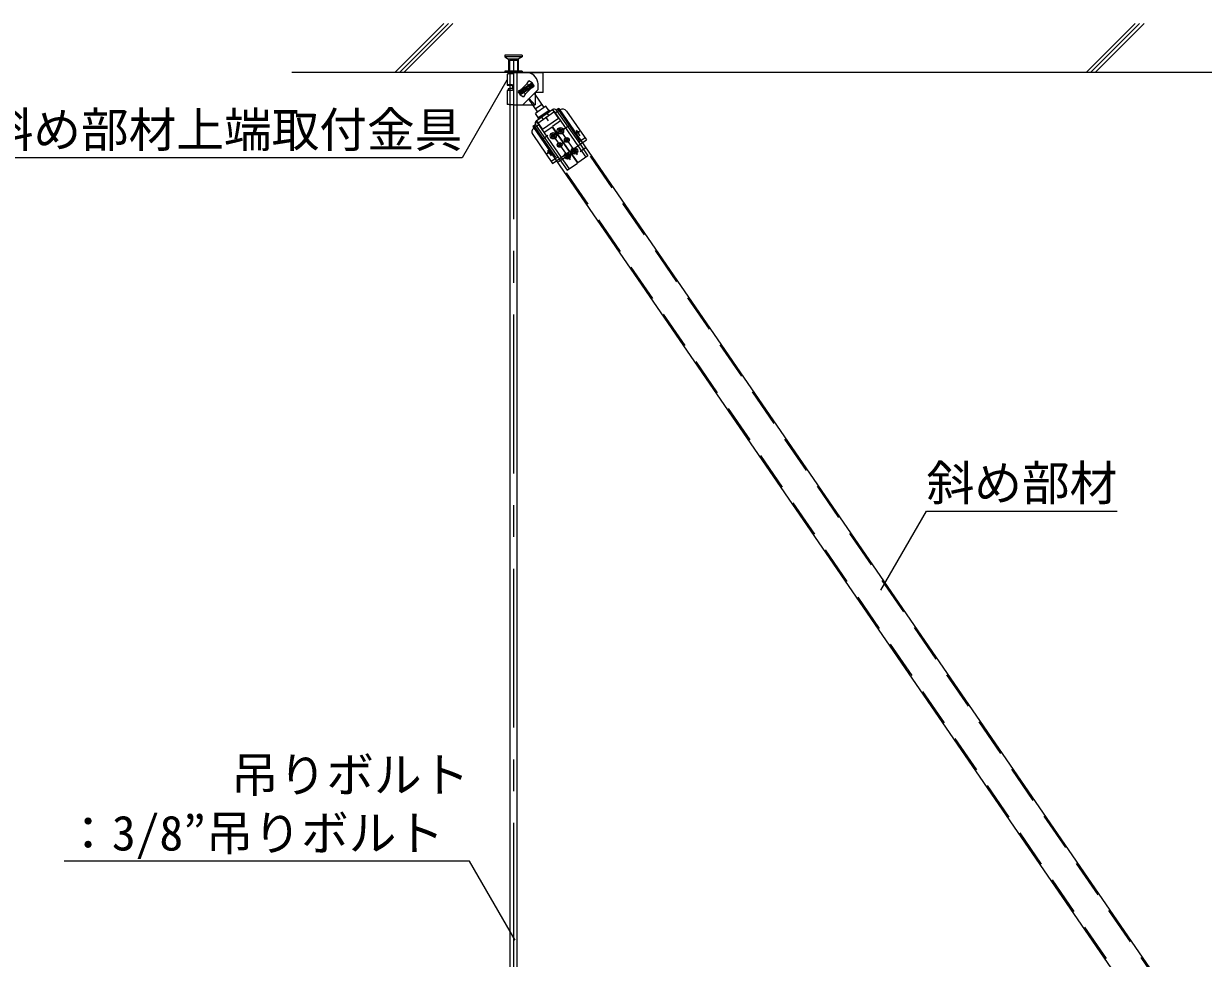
# Model space of a CAD drawing. Units: millimetres, scale not verified. Extents: x -7800 to 7800, y -5578 to 5491.
# Drawn here: x -4921 to -3436, y -3188 to -2011 of the extents above; entities that cross this region are included whole.
import ezdxf
from ezdxf.enums import TextEntityAlignment as Align

# ---------------------------------------------------------------- set-up
doc = ezdxf.new("R2010")
doc.units = ezdxf.units.MM
doc.header["$LTSCALE"] = 40
for name, pattern in [('CHAIN1', [8, 5, -1, 1, -1]), ('DASHED1', [1.8, 1.2, -0.6]), ('DOUBLE_CHAIN1', [8.8, 5, -1, 0.6, -0.6, 0.6, -1])]:
    doc.linetypes.add(name, pattern=pattern)
for name, color, linetype, lineweight in [('2-0_中心線', 4, 'CHAIN1', 9), ('2-1_吊り材', 4, 'Continuous', 9), ('2-4_斜め部材', 3, 'DASHED1', 18), ('2-6_文字', 3, 'Continuous', 18), ('2-9_躯体', 4, 'DASHED1', 9)]:
    doc.layers.add(name, color=color, linetype=linetype, lineweight=lineweight)
doc.styles.add('ＭＳ ゴシック', font='')
doc.styles.get('ＭＳ ゴシック').set_extended_font_data('MS Gothic')

msp = doc.modelspace()

# ---------------------------------------------------------------- linework, layer by layer
at = {"layer": '2-0_中心線'}
msp.add_line((-4304.49, -2057.2), (-4304.49, -4062.52), dxfattribs=at)
at = {"layer": '2-1_吊り材', "color": 3, "lineweight": 18}
for p, q in [((-4308.99, -2072.31), (-4308.99, -3969.51)), ((-4299.99, -2072.31), (-4299.99, -3969.51))]:
    msp.add_line(p, q, dxfattribs=at)
at = {"layer": '2-4_斜め部材'}
for p, q in [((-4248.59, -2118.68), (-2933.75, -4031.78)), ((-4278.92, -2139.52), (-2964.23, -4052.41))]:
    msp.add_line(p, q, dxfattribs=at)
at = {"layer": '2-4_斜め部材', "linetype": 'Continuous'}
for p, q in [((-4247.27, -2117.77), (-2932.43, -4030.88)), ((-4280.24, -2140.43), (-2965.55, -4053.31))]:
    msp.add_line(p, q, dxfattribs=at)
at = {"layer": '2-6_文字'}
for p, q in [((-4312.19, -2074.62), (-4312.19, -2088.43)), ((-4311.19, -2072.62), (-4311.19, -2074.45)), ((-4307.64, -2072.31), (-4309.63, -2072.31)), ((-4308.99, -2074.83), (-4308.99, -2074.83)), ((-4303.99, -2072.31), (-4307.64, -2072.31)), ((-4303.99, -2072.31), (-4299.99, -2072.31)), ((-4303.99, -2072.62), (-4288.49, -2072.62)), ((-4303.99, -2111.34), (-4303.99, -2074.26)), ((-4288.49, -2072.62), (-4266.99, -2072.62)), ((-4266.99, -2097.57), (-4266.99, -2072.62)), ((-4311.19, -2093.22), (-4311.19, -2095.26)), ((-4305.49, -2088.07), (-4305.44, -2095.08)), ((-4298.08, -2096.99), (-4281.43, -2085.55)), ((-4296.69, -2097.25), (-4281.69, -2086.94)), ((-4278.88, -2089.25), (-4295.53, -2100.7)), ((-4280.27, -2089), (-4295.27, -2099.31)), ((-4287.28, -2086.54), (-4295.06, -2094.32)), ((-4294.68, -2092.78), (-4290.51, -2099.15)), ((-4288.48, -2093.12), (-4290.54, -2094.54)), ((-4288.48, -2093.12), (-4289.9, -2091.06)), ((-4281.9, -2091.92), (-4289.68, -2099.7)), ((-4288.48, -2093.12), (-4286.42, -2091.7)), ((-4288.48, -2093.12), (-4287.07, -2095.18)), ((-4287.28, -2086.54), (-4285.3, -2083.11)), ((-4286.58, -2087.18), (-4282.16, -2093.37)), ((-4284.36, -2090.29), (-4281.56, -2088.36)), ((-4281.9, -2091.92), (-4278.48, -2089.94)), ((-4281.69, -2086.94), (-4281.43, -2085.55)), ((-4281.69, -2086.94), (-4280.27, -2089)), ((-4281.43, -2085.55), (-4278.88, -2089.25)), ((-4280.27, -2089), (-4278.88, -2089.25)), ((-4273.47, -2094.08), (-4273.47, -2087.62)), ((-4266.99, -2088.12), (-4267.29, -2088.12)), ((-4266.99, -2097.57), (-4266.99, -2089.12)), ((-4312.19, -2095.43), (-4312.19, -2112.88)), ((-4295.06, -2094.32), (-4298.49, -2096.3)), ((-4295.53, -2100.7), (-4298.08, -2096.99)), ((-4296.69, -2097.25), (-4298.08, -2096.99)), ((-4295.27, -2099.31), (-4296.69, -2097.25)), ((-4295.27, -2099.31), (-4295.53, -2100.7)), ((-4292.6, -2095.95), (-4295.41, -2097.88)), ((-4273.48, -2094.09), (-4292.59, -2113.2)), ((-4289.68, -2099.7), (-4291.66, -2103.13)), ((-4286.13, -2105.37), (-4274.38, -2122.47)), ((-4277.51, -2113.2), (-4284.67, -2105.28)), ((-4278.04, -2099.49), (-4266.14, -2116.81)), ((-4266.99, -2097.57), (-4276.98, -2097.57)), ((-4276.98, -2097.57), (-4276.98, -2113.2)), ((-4275.05, -2097.57), (-4276.06, -2096.67)), ((-4303.99, -2113.2), (-4303.99, -2111.34)), ((-4303.99, -2113.2), (-4276.98, -2113.2)), ((-4277.21, -2118.35), (-4268.97, -2112.69)), ((-4255.02, -2119.27), (-4275.95, -2133.84)), ((-4273.2, -2129.47), (-4260.06, -2120.35)), ((-4255.43, -2119.55), (-4247.89, -2130.39)), ((-4253.2, -2121.89), (-4253.61, -2122.18)), ((-4253.2, -2121.89), (-4223.31, -2164.81)), ((-4247.27, -2117.77), (-4250.57, -2120.07)), ((-4250.57, -2120.07), (-4220.68, -2162.98)), ((-4245.93, -2119.64), (-4249.25, -2121.95)), ((-4237.58, -2121.13), (-4212.43, -2157.24)), ((-4276.75, -2138.3), (-4280.1, -2140.63)), ((-4273.22, -2129.45), (-4276.85, -2124.17)), ((-4276.75, -2138.3), (-4246.86, -2181.21)), ((-4275.54, -2133.56), (-4268, -2144.39)), ((-4274.12, -2136.47), (-4273.71, -2136.18)), ((-4274.12, -2136.47), (-4244.23, -2179.39)), ((-4273.09, -2137.94), (-4272.81, -2138.35)), ((-4247.89, -2130.39), (-4268, -2144.39)), ((-4264.25, -2128.38), (-4260.63, -2133.65)), ((-4245.14, -2133.47), (-4255.39, -2140.61)), ((-4280.25, -2150.85), (-4255.1, -2186.96)), ((-4278.76, -2142.5), (-4275.43, -2140.18)), ((-4275.72, -2139.77), (-4275.43, -2140.18)), ((-4266.06, -2148.04), (-4255.8, -2140.89)), ((-4256.46, -2151.37), (-4256.64, -2152.35)), ((-4256.64, -2152.35), (-4255.36, -2152.58)), ((-4256.46, -2151.37), (-4255.18, -2151.6)), ((-4233.97, -2172.24), (-4255.8, -2140.89)), ((-4233.56, -2171.96), (-4255.39, -2140.61)), ((-4254.96, -2153.16), (-4255.19, -2154.44)), ((-4254.37, -2149.91), (-4254.6, -2151.19)), ((-4254.37, -2149.91), (-4253.38, -2150.09)), ((-4253.97, -2153.34), (-4254.2, -2154.62)), ((-4253.38, -2150.09), (-4253.62, -2151.37)), ((-4253.39, -2152.94), (-4252.11, -2153.17)), ((-4253.21, -2151.95), (-4251.93, -2152.18)), ((-4251.93, -2152.18), (-4252.11, -2153.17)), ((-4247.43, -2145.08), (-4247.61, -2146.06)), ((-4247.61, -2146.06), (-4246.33, -2146.29)), ((-4247.43, -2145.08), (-4246.15, -2145.31)), ((-4245.93, -2146.87), (-4246.16, -2148.15)), ((-4246.16, -2148.15), (-4245.18, -2148.33)), ((-4245.34, -2143.63), (-4245.57, -2144.91)), ((-4245.34, -2143.63), (-4244.36, -2143.8)), ((-4244.94, -2147.05), (-4245.18, -2148.33)), ((-4244.36, -2143.8), (-4244.59, -2145.08)), ((-4244.36, -2146.65), (-4243.08, -2146.88)), ((-4244.19, -2145.67), (-4242.91, -2145.9)), ((-4242.91, -2145.9), (-4243.08, -2146.88)), ((-4255.19, -2154.44), (-4254.2, -2154.62)), ((-4246.28, -2163.75), (-4248.5, -2165.3)), ((-4248.5, -2165.3), (-4245.5, -2164.89)), ((-4246.28, -2163.75), (-4248.03, -2161.69)), ((-4247.47, -2162.35), (-4245.94, -2162.83)), ((-4246.28, -2163.75), (-4245.34, -2161.22)), ((-4246.28, -2163.75), (-4244.74, -2165.97)), ((-4237.26, -2157.47), (-4239.47, -2159.01)), ((-4239.47, -2159.01), (-4236.47, -2158.6)), ((-4237.26, -2157.47), (-4239, -2155.41)), ((-4238.44, -2156.06), (-4236.91, -2156.55)), ((-4237.26, -2157.47), (-4236.31, -2154.94)), ((-4237.26, -2157.47), (-4235.71, -2159.69)), ((-4220.68, -2162.98), (-4212.43, -2157.24)), ((-4220.68, -2162.98), (-4210.68, -2177.34)), ((-4255.1, -2186.96), (-4246.86, -2181.21)), ((-4246.86, -2181.21), (-4236.86, -2195.57)), ((-4238.74, -2176.8), (-4238.92, -2177.79)), ((-4238.92, -2177.79), (-4237.64, -2178.02)), ((-4238.74, -2176.8), (-4237.46, -2177.04)), ((-4237.24, -2178.6), (-4237.47, -2179.88)), ((-4237.47, -2179.88), (-4236.49, -2180.06)), ((-4236.65, -2175.35), (-4236.88, -2176.63)), ((-4236.65, -2175.35), (-4235.67, -2175.53)), ((-4236.25, -2178.78), (-4236.49, -2180.06)), ((-4235.67, -2175.53), (-4235.9, -2176.81)), ((-4235.67, -2178.37), (-4234.39, -2178.61)), ((-4235.5, -2177.39), (-4234.22, -2177.62)), ((-4234.22, -2177.62), (-4234.39, -2178.61)), ((-4233.97, -2172.24), (-4233.56, -2171.96)), ((-4233.97, -2172.24), (-4223.97, -2186.6)), ((-4233.56, -2171.96), (-4223.56, -2186.32)), ((-4229.72, -2170.52), (-4229.89, -2171.5)), ((-4229.89, -2171.5), (-4228.62, -2171.73)), ((-4229.72, -2170.52), (-4228.44, -2170.75)), ((-4228.21, -2172.31), (-4228.44, -2173.59)), ((-4228.44, -2173.59), (-4227.46, -2173.77)), ((-4227.63, -2169.07), (-4227.86, -2170.35)), ((-4227.63, -2169.07), (-4226.64, -2169.24)), ((-4227.23, -2172.49), (-4227.46, -2173.77)), ((-4226.64, -2169.24), (-4226.87, -2170.52)), ((-4226.65, -2172.09), (-4225.37, -2172.32)), ((-4226.47, -2171.1), (-4225.19, -2171.33)), ((-4225.19, -2171.33), (-4225.37, -2172.32)), ((-4210.68, -2177.34), (-4223.56, -2186.32)), ((-4236.86, -2195.57), (-4223.97, -2186.6))]:
    msp.add_line(p, q, dxfattribs=at)
at = {"layer": '2-6_文字', "linetype": 'DASHED1'}
for p, q in [((-4308.99, -2072.31), (-4308.99, -2097.31)), ((-4308.99, -2072.85), (-4308.99, -2087.33)), ((-4299.99, -2072.31), (-4299.99, -2097.31)), ((-4308.99, -2093.44), (-4308.98, -2113.12)), ((-4293.68, -2093.96), (-4291.13, -2097.67)), ((-4292.97, -2093.48), (-4290.42, -2097.19)), ((-4286.54, -2089.06), (-4283.99, -2092.76)), ((-4285.83, -2088.57), (-4283.28, -2092.28)), ((-4274.65, -2111.31), (-4274.65, -2111.3)), ((-4273.71, -2136.18), (-4253.61, -2122.18)), ((-4253.2, -2121.89), (-4255.02, -2119.27)), ((-4249.25, -2121.95), (-4251.88, -2123.78)), ((-4274.12, -2136.47), (-4275.95, -2133.84)), ((-4275.43, -2140.18), (-4272.81, -2138.35)), ((-4268.97, -2128.98), (-4267.15, -2131.61)), ((-4262, -2124.13), (-4260.17, -2126.75)), ((-4233.56, -2171.96), (-4220.68, -2162.98)), ((-4223.31, -2164.81), (-4213.3, -2179.17)), ((-4222.51, -2160.36), (-4214.26, -2154.61)), ((-4256.93, -2184.33), (-4248.69, -2178.59)), ((-4246.86, -2181.21), (-4233.97, -2172.24)), ((-4244.23, -2179.39), (-4234.23, -2193.75)), ((-4235.8, -2169.62), (-4235.39, -2169.33))]:
    msp.add_line(p, q, dxfattribs=at)
at = {"layer": '2-6_文字', "color": 7}
for p, q in [((-4312.63, -2082.41), (-4368.88, -2179.84)), ((-4368.88, -2179.84), (-4968.88, -2179.84)), ((-3841.92, -2724.26), (-3784.37, -2624.58)), ((-3784.37, -2624.58), (-3544.37, -2624.58)), ((-4359.96, -3065.11), (-4869.96, -3065.11)), ((-4302.41, -3164.79), (-4359.96, -3065.11))]:
    msp.add_line(p, q, dxfattribs=at)
at = {"layer": '2-6_文字', "linetype": 'CHAIN1'}
for p, q in [((-4267.61, -2156.06), (-4261.2, -2151.6)), ((-4257.39, -2154.43), (-4250.82, -2149.85)), ((-4256.81, -2148.64), (-4233.17, -2182.58)), ((-4248.52, -2148.25), (-4242.23, -2143.87)), ((-4247.78, -2142.36), (-4224.14, -2176.3)), ((-4240.63, -2143.36), (-4234.09, -2138.81)), ((-4226.29, -2149.83), (-4221.3, -2146.35)), ((-4225.69, -2145.21), (-4220.7, -2152.38)), ((-4249.39, -2165.92), (-4242.82, -2161.34)), ((-4240.52, -2159.74), (-4234.23, -2155.36)), ((-4220.62, -2172.08), (-4214.09, -2167.54)), ((-4262.5, -2175.05), (-4257.22, -2171.37)), ((-4261.8, -2170.35), (-4256.8, -2177.52)), ((-4247.61, -2184.78), (-4241.19, -2180.32)), ((-4239.67, -2179.87), (-4233.1, -2175.29)), ((-4224.51, -2169.31), (-4231.24, -2173.99))]:
    msp.add_line(p, q, dxfattribs=at)
at = {"layer": '2-6_文字'}
for points in [[(-4303.99, -2074.27), (-4305.41, -2074.27), (-4306.79, -2074.29), (-4308.09, -2074.31), (-4309.26, -2074.35), (-4310.27, -2074.39), (-4311.09, -2074.44), (-4311.69, -2074.5), (-4312.06, -2074.56), (-4312.19, -2074.62)], [(-4308.99, -2072.85), (-4308.47, -2072.55), (-4308.09, -2072.33)], [(-4303.99, -2074.26), (-4303.99, -2072.62), (-4303.99, -2072.31)], [(-4305.51, -2088.07), (-4306.88, -2088.09), (-4308.17, -2088.12), (-4309.33, -2088.15), (-4310.33, -2088.2), (-4311.14, -2088.25), (-4311.73, -2088.31), (-4312.08, -2088.37), (-4312.19, -2088.43), (-4312.05, -2088.49), (-4311.66, -2088.55), (-4311.04, -2088.61), (-4310.21, -2088.66), (-4309.18, -2088.7), (-4308, -2088.74), (-4306.7, -2088.76), (-4305.5, -2088.78)], [(-4308.99, -2093.44), (-4308.47, -2093.14), (-4308.09, -2092.92)], [(-4305.51, -2088.22), (-4306.31, -2088.23), (-4307.04, -2088.25), (-4307.68, -2088.28), (-4308.21, -2088.31), (-4308.61, -2088.34), (-4308.87, -2088.38), (-4308.98, -2088.42), (-4308.94, -2088.46), (-4308.75, -2088.49), (-4308.41, -2088.53), (-4307.94, -2088.56), (-4307.35, -2088.59), (-4306.66, -2088.61), (-4305.89, -2088.63), (-4305.5, -2088.63)], [(-4267.29, -2088.12), (-4267.29, -2089.12), (-4266.99, -2089.12)], [(-4305.45, -2095.08), (-4306.83, -2095.1), (-4308.13, -2095.12), (-4309.29, -2095.16), (-4310.3, -2095.2), (-4311.11, -2095.26), (-4311.71, -2095.31), (-4312.07, -2095.37), (-4312.19, -2095.43)], [(-4273.22, -2129.45), (-4260.04, -2120.38), (-4263.66, -2115.11), (-4276.85, -2124.17)]]:
    msp.add_lwpolyline(points, dxfattribs=at)
at = {"layer": '2-6_文字', "linetype": 'DOUBLE_CHAIN1'}
msp.add_lwpolyline([(-4303.98, -2113.2), (-4305.41, -2113.19), (-4306.79, -2113.18), (-4308.08, -2113.15), (-4309.26, -2113.12), (-4310.27, -2113.07), (-4311.09, -2113.02), (-4311.69, -2112.96), (-4312.18, -2112.88)], dxfattribs=at)
at = {"layer": '2-6_文字'}
for centre, radius in [((-4254.29, -2152.27), 4), ((-4254.28, -2152.27), 2.25), ((-4245.26, -2145.98), 4), ((-4245.26, -2145.98), 2.25), ((-4223.72, -2148.04), 1.5), ((-4246.28, -2163.75), 3), ((-4246.28, -2163.75), 3), ((-4246.28, -2163.75), 2.7), ((-4237.26, -2157.47), 3), ((-4237.26, -2157.47), 3), ((-4237.26, -2157.47), 2.7), ((-4227.54, -2171.42), 4), ((-4259.82, -2173.18), 1.5), ((-4236.57, -2177.7), 4), ((-4236.57, -2177.7), 2.25), ((-4227.54, -2171.42), 2.25)]:
    msp.add_circle(centre, radius, dxfattribs=at)
for centre, radius, start, end in [((-4305.81, -2113.15), 40.88, 92.5588, 97.55402), ((-4288.47, -2087.62), 15, 10.54723, 89.99998), ((-4306.68, -2123.75), 30.86, 87.75647, 98.39833), ((-4288.48, -2093.12), 10.5, 17.62668, 72.37388), ((-4288.47, -2087.62), 15, 0, 10.54723), ((-4288.48, -2093.12), 10.5, 197.62581, 252.37382), ((-4259.49, -2121.17), 1, 304.77015, 124.77015), ((-4253.2, -2121.89), 3.2, 34.85432, 124.85432), ((-4242.5, -2124.56), 6, 34.85432, 124.85432), ((-4274.12, -2136.47), 3.2, 124.85432, 214.85432), ((-4272.63, -2130.3), 1, 124.77015, 304.77015), ((-4275.33, -2147.42), 6, 124.85432, 214.85432), ((-4255.45, -2153.07), 0.5, 349.77015, 79.77013), ((-4255.09, -2151.1), 0.5, 259.77013, 349.77015), ((-4253.48, -2153.43), 0.5, 79.77015, 169.77015), ((-4253.12, -2151.46), 0.5, 169.77015, 259.77015), ((-4246.42, -2146.79), 0.5, 349.77015, 79.77013), ((-4246.07, -2144.82), 0.5, 259.77013, 349.77015), ((-4244.45, -2147.14), 0.5, 79.77015, 169.77015), ((-4244.1, -2145.17), 0.5, 169.77015, 259.77015), ((-4237.73, -2178.51), 0.5, 349.77015, 79.77013), ((-4237.38, -2176.54), 0.5, 259.77013, 349.77015), ((-4235.76, -2178.87), 0.5, 79.77015, 169.77015), ((-4235.41, -2176.9), 0.5, 169.77015, 259.77015), ((-4228.7, -2172.22), 0.5, 349.77015, 79.77013), ((-4228.35, -2170.26), 0.5, 259.77013, 349.77015), ((-4226.74, -2172.58), 0.5, 79.77015, 169.77015), ((-4226.38, -2170.61), 0.5, 169.77015, 259.77015)]:
    msp.add_arc(centre, radius, start, end, dxfattribs=at)
at = {"layer": '2-9_躯体', "color": 7, "linetype": 'Continuous', "lineweight": 18}
for p, q in [((-4392, -2011.11), (-4453.2, -2072.31)), ((-4386.28, -2011.05), (-4447.54, -2072.31)), ((-4380.62, -2011.05), (-4441.88, -2072.31)), ((-3522.02, -2011.11), (-3583.21, -2072.31)), ((-3516.3, -2011.05), (-3577.56, -2072.31)), ((-3510.64, -2011.05), (-3571.9, -2072.31)), ((-4583.5, -2072.31), (-2243.91, -2072.31))]:
    msp.add_line(p, q, dxfattribs=at)
at = {"layer": '2-9_躯体'}
for p, q in [((-4293.49, -2050.81), (-4315.49, -2050.81)), ((-4315.49, -2050.81), (-4315.49, -2052.81)), ((-4293.49, -2052.81), (-4315.49, -2052.81)), ((-4315.49, -2052.81), (-4310.49, -2055.81)), ((-4298.49, -2055.81), (-4310.49, -2055.81)), ((-4310.49, -2055.81), (-4310.49, -2070.81)), ((-4309.49, -2057.31), (-4308.99, -2057.31)), ((-4309.49, -2057.31), (-4309.49, -2072.31)), ((-4299.49, -2057.31), (-4308.99, -2057.31)), ((-4299.49, -2057.31), (-4299.49, -2072.31)), ((-4293.49, -2052.81), (-4298.49, -2055.81)), ((-4298.49, -2055.81), (-4298.49, -2070.81)), ((-4293.49, -2050.81), (-4293.49, -2052.81)), ((-4293.49, -2070.81), (-4315.49, -2070.81)), ((-4315.49, -2070.81), (-4315.49, -2072.31)), ((-4293.49, -2070.81), (-4293.49, -2072.31))]:
    msp.add_line(p, q, dxfattribs=at)

# ---------------------------------------------------------------- texts
at = {"layer": '2-6_文字', "color": 7, "style": 'ＭＳ ゴシック'}
for s, p in [('斜め部材上端取付金具', (-4968.88, -2179.84)), ('斜め部材', (-3784.37, -2624.58)), ('吊りボルト', (-4659.96, -2991.74)), ('：3/8”吊りボルト', (-4869.96, -3065.11))]:
    msp.add_text(s, height=43.99, dxfattribs=at).set_placement(p, align=Align.BOTTOM_LEFT)

doc.saveas('drawing.dxf')
